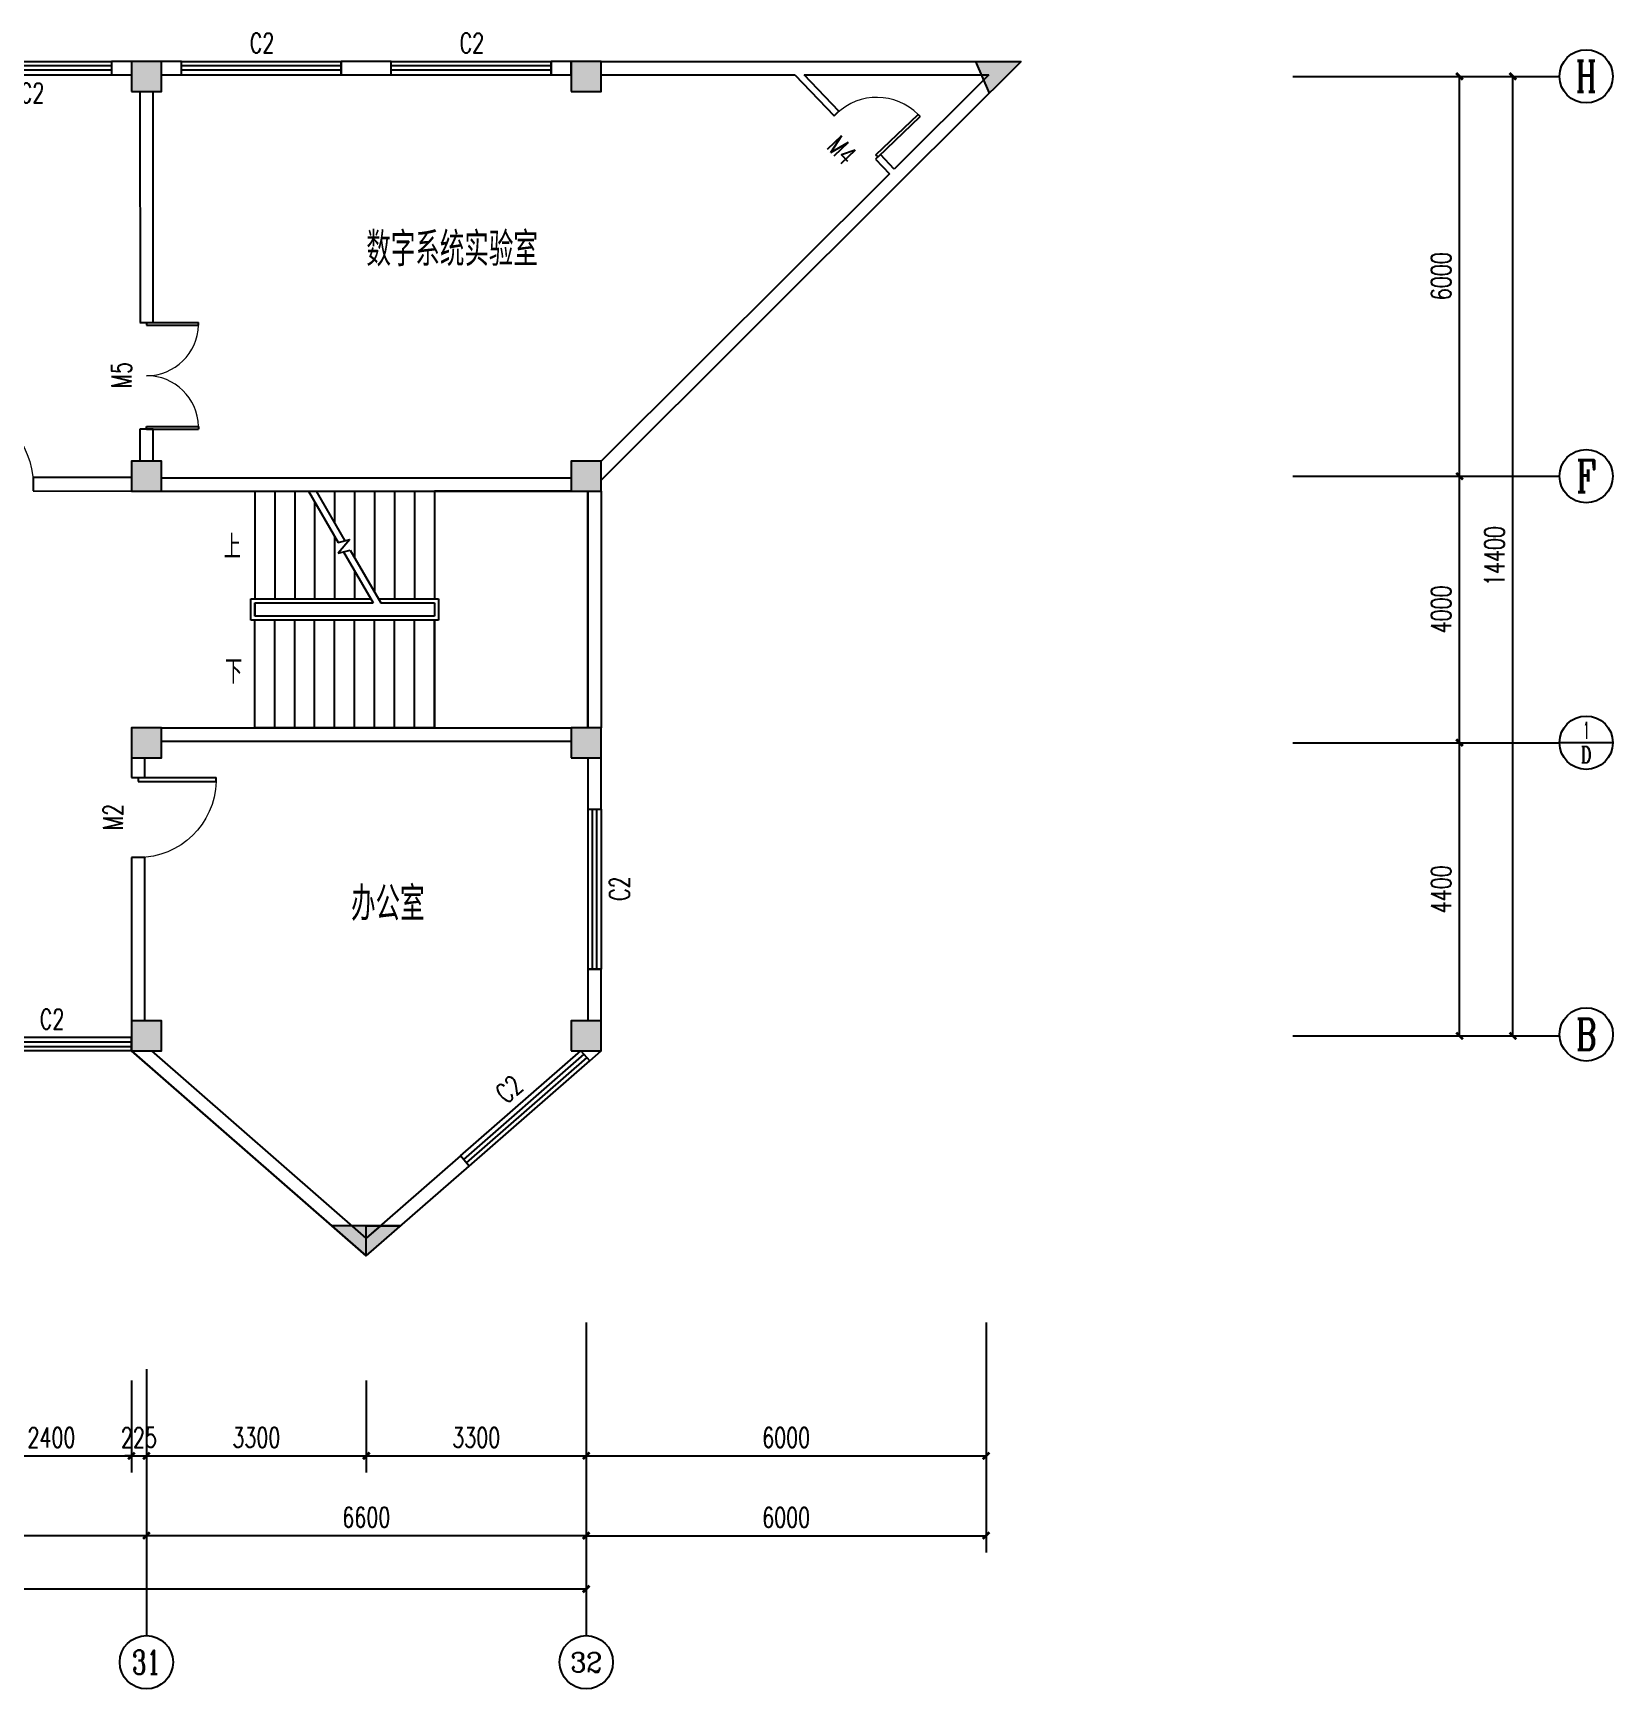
# Model space of a CAD drawing. Header units: millimetres. Extents: x 333 to 114639, y 134 to 28942.
# Drawn here: x 90934 to 114639, y 3342 to 28191 of the extents above; entities that cross this region are included whole.
import ezdxf
from ezdxf.enums import TextEntityAlignment as Align

# ---------------------------------------------------------------- set-up
doc = ezdxf.new("R2010")
doc.units = ezdxf.units.MM
for name, color, linetype in [('AXIS', 3, 'Continuous'), ('AXIS_TEXT', 7, 'Continuous'), ('COLUMN', 9, 'Continuous'), ('DIM_SYMB', 3, 'Continuous'), ('PUB_DIM', 3, 'Continuous'), ('PUB_TEXT', 7, 'Continuous'), ('STAIR', 2, 'Continuous'), ('WALL', 9, 'Continuous'), ('WINDOW', 4, 'Continuous'), ('WINDOW_TEXT', 7, 'Continuous')]:
    doc.layers.add(name, color=color, linetype=linetype)
doc.styles.add('_TCH_AXIS', font='COMPLEX', dxfattribs={"bigfont": 'GBCBIG'})
doc.styles.add('_TCH_DIM', font='SIMPLEX', dxfattribs={"bigfont": 'GBCBIG'})
doc.styles.add('_TCH_DIM_T3', font='SIMPLEX', dxfattribs={"width": 0.705882, "bigfont": 'GBCBIG'})
doc.styles.add('_TCH_WINDOW', font='SIMPLEX', dxfattribs={"bigfont": 'GBCBIG'})
doc.styles.add('COMPLEX', font='COMPLEX')
doc.styles.get("Standard").update_dxf_attribs({"font": 'txt', "bigfont": 'gbcbig.shx'})
doc.dimstyles.new('_TCH_ARCH&&100', dxfattribs={"dimtxt": 297.5, "dimasz": 100, "dimexe": 250, "dimexo": 300, "dimgap": 126.25, "dimtad": 1, "dimdec": 0, "dimzin": 0, "dimdsep": 46, "dimtxsty": '_TCH_DIM_T3', "dimblk": 'ARCHTICK', "dimcen": 0.09, "dimclrt": 7, "dimazin": 2, "dimtfac": 1, "dimtdec": 0, "dimtix": 1, "dimtmove": 2, "dimatfit": 3, "dimfxl": 1, "dimtolj": 1, "dimtzin": 0, "dimarcsym": 0})

# ---------------------------------------------------------------- blocks, each defined once
blk = doc.blocks.new('_ArchTick')
at = {"color": 0, "linetype": 'ByBlock', "const_width": 0.4}
blk.add_lwpolyline([(-0.5, -0.5), (0.5, 0.5)], dxfattribs=at)
blk = doc.blocks.new('*D111')
at = {"layer": 'Defpoints', "color": 0}
for p in [(90008, 8269), (92408, 8269), (92408, 6839)]:
    blk.add_point(p, dxfattribs=at)
at = {"layer": 'PUB_DIM', "color": 0, "lineweight": -2}
for p, q in [((90008, 7969), (90008, 6589)), ((92408, 7969), (92408, 6589)), ((90008, 6839), (92408, 6839))]:
    blk.add_line(p, q, dxfattribs=at)
at = {"layer": 'PUB_DIM', "color": 0, "lineweight": -2, "xscale": 100, "yscale": 100, "zscale": 100, "rotation": 180}
blk.add_blockref('_ArchTick', (90008, 6839), dxfattribs=at)
at = {"layer": 'PUB_DIM', "color": 0, "lineweight": -2, "xscale": 100, "yscale": 100, "zscale": 100}
blk.add_blockref('_ArchTick', (92408, 6839), dxfattribs=at)
at = {"layer": 'PUB_DIM', "color": 7, "insert": (91208, 7114), "char_height": 297.5, "attachment_point": 5, "style": '_TCH_DIM_T3'}
blk.add_mtext('\\A1;2400', dxfattribs=at)
blk = doc.blocks.new('*D112')
at = {"layer": 'Defpoints', "color": 0}
for p in [(92408, 8269), (92633, 8269), (92633, 6839)]:
    blk.add_point(p, dxfattribs=at)
at = {"layer": 'PUB_DIM', "color": 0, "lineweight": -2}
for p, q in [((92408, 7969), (92408, 6589)), ((92633, 7969), (92633, 6589)), ((92408, 6839), (92308, 6839)), ((92408, 6839), (92633, 6839)), ((92633, 6839), (92733, 6839))]:
    blk.add_line(p, q, dxfattribs=at)
at = {"layer": 'PUB_DIM', "color": 0, "lineweight": -2, "xscale": 100, "yscale": 100, "zscale": 100}
blk.add_blockref('_ArchTick', (92408, 6839), dxfattribs=at)
at = {"layer": 'PUB_DIM', "color": 0, "lineweight": -2, "xscale": 100, "yscale": 100, "zscale": 100, "rotation": 180}
blk.add_blockref('_ArchTick', (92633, 6839), dxfattribs=at)
at = {"layer": 'PUB_DIM', "color": 7, "insert": (92521, 7114), "char_height": 297.5, "attachment_point": 5, "style": '_TCH_DIM_T3'}
blk.add_mtext('\\A1;225', dxfattribs=at)
blk = doc.blocks.new('*D113')
at = {"layer": 'Defpoints', "color": 0}
for p in [(92633, 8269), (95933, 8269), (95933, 6839)]:
    blk.add_point(p, dxfattribs=at)
at = {"layer": 'PUB_DIM', "color": 0, "lineweight": -2}
for p, q in [((92633, 7969), (92633, 6589)), ((95933, 7969), (95933, 6589)), ((92633, 6839), (95933, 6839))]:
    blk.add_line(p, q, dxfattribs=at)
at = {"layer": 'PUB_DIM', "color": 0, "lineweight": -2, "xscale": 100, "yscale": 100, "zscale": 100, "rotation": 180}
blk.add_blockref('_ArchTick', (92633, 6839), dxfattribs=at)
at = {"layer": 'PUB_DIM', "color": 0, "lineweight": -2, "xscale": 100, "yscale": 100, "zscale": 100}
blk.add_blockref('_ArchTick', (95933, 6839), dxfattribs=at)
at = {"layer": 'PUB_DIM', "color": 7, "insert": (94283, 7114), "char_height": 297.5, "attachment_point": 5, "style": '_TCH_DIM_T3'}
blk.add_mtext('\\A1;3300', dxfattribs=at)
blk = doc.blocks.new('*D114')
at = {"layer": 'Defpoints', "color": 0}
for p in [(95933, 8269), (99233, 8269), (99233, 6839)]:
    blk.add_point(p, dxfattribs=at)
at = {"layer": 'PUB_DIM', "color": 0, "lineweight": -2}
for p, q in [((95933, 7969), (95933, 6589)), ((99233, 7969), (99233, 6589)), ((95933, 6839), (99233, 6839))]:
    blk.add_line(p, q, dxfattribs=at)
at = {"layer": 'PUB_DIM', "color": 0, "lineweight": -2, "xscale": 100, "yscale": 100, "zscale": 100, "rotation": 180}
blk.add_blockref('_ArchTick', (95933, 6839), dxfattribs=at)
at = {"layer": 'PUB_DIM', "color": 0, "lineweight": -2, "xscale": 100, "yscale": 100, "zscale": 100}
blk.add_blockref('_ArchTick', (99233, 6839), dxfattribs=at)
at = {"layer": 'PUB_DIM', "color": 7, "insert": (97583, 7114), "char_height": 297.5, "attachment_point": 5, "style": '_TCH_DIM_T3'}
blk.add_mtext('\\A1;3300', dxfattribs=at)
blk = doc.blocks.new('*D115')
at = {"layer": 'Defpoints', "color": 0}
for p in [(99233, 8269), (105233, 8269), (105233, 6839)]:
    blk.add_point(p, dxfattribs=at)
at = {"layer": 'PUB_DIM', "color": 0, "lineweight": -2}
for p, q in [((99233, 7969), (99233, 6589)), ((105233, 7969), (105233, 6589)), ((99233, 6839), (105233, 6839))]:
    blk.add_line(p, q, dxfattribs=at)
at = {"layer": 'PUB_DIM', "color": 0, "lineweight": -2, "xscale": 100, "yscale": 100, "zscale": 100, "rotation": 180}
blk.add_blockref('_ArchTick', (99233, 6839), dxfattribs=at)
at = {"layer": 'PUB_DIM', "color": 0, "lineweight": -2, "xscale": 100, "yscale": 100, "zscale": 100}
blk.add_blockref('_ArchTick', (105233, 6839), dxfattribs=at)
at = {"layer": 'PUB_DIM', "color": 7, "insert": (102233, 7114), "char_height": 297.5, "attachment_point": 5, "style": '_TCH_DIM_T3'}
blk.add_mtext('\\A1;6000', dxfattribs=at)
blk = doc.blocks.new('*D148')
at = {"layer": 'AXIS', "color": 0, "lineweight": -2}
for p, q in [((110138, 17542), (112588, 17542)), ((112338, 13142), (112338, 17542)), ((110138, 13142), (112588, 13142))]:
    blk.add_line(p, q, dxfattribs=at)
at = {"layer": 'Defpoints', "color": 0}
for p in [(109838, 17542), (112338, 17542), (109838, 13142)]:
    blk.add_point(p, dxfattribs=at)
at = {"layer": 'AXIS', "color": 0, "lineweight": -2, "xscale": 100, "yscale": 100, "zscale": 100}
for p, rotation in [((112338, 17542), 90), ((112338, 13142), 270)]:
    blk.add_blockref('_ArchTick', p, dxfattribs=dict(at, rotation=rotation))
at = {"layer": 'AXIS', "color": 7, "insert": (112063, 15342), "char_height": 297.5, "attachment_point": 5, "rotation": 90, "style": '_TCH_DIM_T3'}
blk.add_mtext('\\A1;4400', dxfattribs=at)
blk = doc.blocks.new('*D149')
at = {"layer": 'AXIS', "color": 0, "lineweight": -2}
for p, q in [((110138, 21542), (112588, 21542)), ((112338, 17542), (112338, 21542)), ((110138, 17542), (112588, 17542))]:
    blk.add_line(p, q, dxfattribs=at)
at = {"layer": 'Defpoints', "color": 0}
for p in [(109838, 21542), (112338, 21542), (109838, 17542)]:
    blk.add_point(p, dxfattribs=at)
at = {"layer": 'AXIS', "color": 0, "lineweight": -2, "xscale": 100, "yscale": 100, "zscale": 100}
for p, rotation in [((112338, 21542), 90), ((112338, 17542), 270)]:
    blk.add_blockref('_ArchTick', p, dxfattribs=dict(at, rotation=rotation))
at = {"layer": 'AXIS', "color": 7, "insert": (112063, 19542), "char_height": 297.5, "attachment_point": 5, "rotation": 90, "style": '_TCH_DIM_T3'}
blk.add_mtext('\\A1;4000', dxfattribs=at)
blk = doc.blocks.new('*D150')
at = {"layer": 'AXIS', "color": 0, "lineweight": -2}
for p, q in [((110138, 27542), (112588, 27542)), ((112338, 21542), (112338, 27542)), ((110138, 21542), (112588, 21542))]:
    blk.add_line(p, q, dxfattribs=at)
at = {"layer": 'Defpoints', "color": 0}
for p in [(109838, 27542), (112338, 27542), (109838, 21542)]:
    blk.add_point(p, dxfattribs=at)
at = {"layer": 'AXIS', "color": 0, "lineweight": -2, "xscale": 100, "yscale": 100, "zscale": 100}
for p, rotation in [((112338, 27542), 90), ((112338, 21542), 270)]:
    blk.add_blockref('_ArchTick', p, dxfattribs=dict(at, rotation=rotation))
at = {"layer": 'AXIS', "color": 7, "insert": (112063, 24542), "char_height": 297.5, "attachment_point": 5, "rotation": 90, "style": '_TCH_DIM_T3'}
blk.add_mtext('\\A1;6000', dxfattribs=at)
blk = doc.blocks.new('*D151')
at = {"layer": 'AXIS', "color": 0, "lineweight": -2}
for p, q in [((110138, 27542), (113388, 27542)), ((113138, 13142), (113138, 27542)), ((110138, 13142), (113388, 13142))]:
    blk.add_line(p, q, dxfattribs=at)
at = {"layer": 'Defpoints', "color": 0}
for p in [(109838, 27542), (113138, 27542), (109838, 13142)]:
    blk.add_point(p, dxfattribs=at)
at = {"layer": 'AXIS', "color": 0, "lineweight": -2, "xscale": 100, "yscale": 100, "zscale": 100}
for p, rotation in [((113138, 27542), 90), ((113138, 13142), 270)]:
    blk.add_blockref('_ArchTick', p, dxfattribs=dict(at, rotation=rotation))
at = {"layer": 'AXIS', "color": 7, "insert": (112863, 20342), "char_height": 297.5, "attachment_point": 5, "rotation": 90, "style": '_TCH_DIM_T3'}
blk.add_mtext('\\A1;14400', dxfattribs=at)
blk = doc.blocks.new('*D152')
at = {"layer": 'Defpoints', "color": 0}
for p in [(99233, 9142), (105233, 9142), (105233, 5641)]:
    blk.add_point(p, dxfattribs=at)
at = {"layer": 'PUB_DIM', "color": 0, "lineweight": -2}
for p, q in [((99233, 8842), (99233, 5391)), ((105233, 8842), (105233, 5391)), ((99233, 5641), (105233, 5641))]:
    blk.add_line(p, q, dxfattribs=at)
at = {"layer": 'PUB_DIM', "color": 0, "lineweight": -2, "xscale": 100, "yscale": 100, "zscale": 100, "rotation": 180}
blk.add_blockref('_ArchTick', (99233, 5641), dxfattribs=at)
at = {"layer": 'PUB_DIM', "color": 0, "lineweight": -2, "xscale": 100, "yscale": 100, "zscale": 100}
blk.add_blockref('_ArchTick', (105233, 5641), dxfattribs=at)
at = {"layer": 'PUB_DIM', "color": 7, "insert": (102233, 5916), "char_height": 297.5, "attachment_point": 5, "style": '_TCH_DIM_T3'}
blk.add_mtext('\\A1;6000', dxfattribs=at)
blk = doc.blocks.new('*D166')
at = {"layer": 'AXIS', "color": 0, "lineweight": -2}
for p, q in [((86033, 7842), (86033, 5392)), ((92633, 7842), (92633, 5392)), ((86033, 5642), (92633, 5642))]:
    blk.add_line(p, q, dxfattribs=at)
at = {"layer": 'Defpoints', "color": 0}
for p in [(86033, 8142), (92633, 8142), (92633, 5642)]:
    blk.add_point(p, dxfattribs=at)
at = {"layer": 'AXIS', "color": 0, "lineweight": -2, "xscale": 100, "yscale": 100, "zscale": 100, "rotation": 180}
blk.add_blockref('_ArchTick', (86033, 5642), dxfattribs=at)
at = {"layer": 'AXIS', "color": 0, "lineweight": -2, "xscale": 100, "yscale": 100, "zscale": 100}
blk.add_blockref('_ArchTick', (92633, 5642), dxfattribs=at)
at = {"layer": 'AXIS', "color": 7, "insert": (89333, 5917), "char_height": 297.5, "attachment_point": 5, "style": '_TCH_DIM_T3'}
blk.add_mtext('\\A1;6600', dxfattribs=at)
blk = doc.blocks.new('*D167')
at = {"layer": 'AXIS', "color": 0, "lineweight": -2}
for p, q in [((92633, 7842), (92633, 5392)), ((99233, 7842), (99233, 5392)), ((92633, 5642), (99233, 5642))]:
    blk.add_line(p, q, dxfattribs=at)
at = {"layer": 'Defpoints', "color": 0}
for p in [(92633, 8142), (99233, 8142), (99233, 5642)]:
    blk.add_point(p, dxfattribs=at)
at = {"layer": 'AXIS', "color": 0, "lineweight": -2, "xscale": 100, "yscale": 100, "zscale": 100, "rotation": 180}
blk.add_blockref('_ArchTick', (92633, 5642), dxfattribs=at)
at = {"layer": 'AXIS', "color": 0, "lineweight": -2, "xscale": 100, "yscale": 100, "zscale": 100}
blk.add_blockref('_ArchTick', (99233, 5642), dxfattribs=at)
at = {"layer": 'AXIS', "color": 7, "insert": (95933, 5917), "char_height": 297.5, "attachment_point": 5, "style": '_TCH_DIM_T3'}
blk.add_mtext('\\A1;6600', dxfattribs=at)
blk = doc.blocks.new('*D168')
at = {"layer": 'AXIS', "color": 0, "lineweight": -2}
for p, q in [((6133, 7842), (6133, 4592)), ((99233, 7842), (99233, 4592)), ((6133, 4842), (99233, 4842))]:
    blk.add_line(p, q, dxfattribs=at)
at = {"layer": 'Defpoints', "color": 0}
for p in [(6133, 8142), (99233, 8142), (99233, 4842)]:
    blk.add_point(p, dxfattribs=at)
at = {"layer": 'AXIS', "color": 0, "lineweight": -2, "xscale": 100, "yscale": 100, "zscale": 100, "rotation": 180}
blk.add_blockref('_ArchTick', (6133, 4842), dxfattribs=at)
at = {"layer": 'AXIS', "color": 0, "lineweight": -2, "xscale": 100, "yscale": 100, "zscale": 100}
blk.add_blockref('_ArchTick', (99233, 4842), dxfattribs=at)
at = {"layer": 'AXIS', "color": 7, "insert": (52683, 5117), "char_height": 297.5, "attachment_point": 5, "style": '_TCH_DIM_T3'}
blk.add_mtext('\\A1;93100', dxfattribs=at)
blk = doc.blocks.new('_FZHK')
blk.add_lwpolyline([(-0.5, -0.5), (0.5, -0.5), (0.5, 0.5), (-0.5, 0.5)], close=True)
blk = doc.blocks.new('_AXISO')
blk.add_circle((0, 0), 0.5)
at = {"layer": 'AXIS_TEXT', "style": 'COMPLEX', "width": 1.041667}
blk.add_attdef('A', text='', height=0.56, dxfattribs=at).set_placement((-0.25, -0.28), (0.25, -0.28), align=Align.FIT)
blk = doc.blocks.new('$DorLib2D$00000001')
for p, q in [((0.45, 0.975), (0.5, 0.975)), ((0.45, 0), (0.45, 0.975)), ((0.5, 0), (0.5, 0.975)), ((0.5, 0), (0.45, 0))]:
    blk.add_line(p, q)
at = {"lineweight": 13}
blk.add_arc((0.475, 0), 0.975, 91.4693, 180, dxfattribs=at)
blk = doc.blocks.new('$TCHSYS$WIN2D')
for p, q in [((-0.5, 0.5), (0.5, 0.5)), ((-0.5, 0.5), (-0.5, -0.5)), ((0.5, 0.5), (0.5, -0.5)), ((0.5, 0.167), (-0.5, 0.167)), ((0.5, -0.167), (-0.5, -0.167)), ((-0.5, -0.5), (0.5, -0.5))]:
    blk.add_line(p, q)
blk = doc.blocks.new('$DorLib2D$00000002')
for p, q in [((-0.5, 0), (-0.5, 0.4875)), ((-0.475, 0.4875), (-0.5, 0.4875)), ((-0.475, 0), (-0.475, 0.4875)), ((0.475, 0), (0.475, 0.4875)), ((0.475, 0.4875), (0.5, 0.4875)), ((0.5, 0), (0.5, 0.4875)), ((-0.5, 0), (-0.475, 0)), ((0.5, 0), (0.475, 0))]:
    blk.add_line(p, q)
at = {"lineweight": 13}
for centre, start, end in [((-0.4875, 0), 0, 88.53072), ((0.4875, 0), 91.46928, 180)]:
    blk.add_arc(centre, 0.4875, start, end, dxfattribs=at)

msp = doc.modelspace()

# ---------------------------------------------------------------- hatches: boundary and pattern name
h = msp.add_hatch(color=256)
h.paths.add_polyline_path([(92633.3, 27767), (92408.3, 27767), (92408.3, 27542), (92633.3, 27542)])
h.paths.add_polyline_path([(92633.3, 27542), (92858.3, 27542), (92858.3, 27767), (92633.3, 27767)])
h.paths.add_polyline_path([(92633.3, 27317), (92858.3, 27317), (92858.3, 27542), (92633.3, 27542)])
h.paths.add_polyline_path([(92633.3, 27542), (92408.3, 27542), (92408.3, 27317), (92633.3, 27317)])
h.paths.add_polyline_path([(92633.3, 21542), (92408.3, 21542), (92408.3, 21317), (92633.3, 21317)])
h.paths.add_polyline_path([(92633.3, 21542), (92633.3, 21317), (92858.3, 21317), (92858.3, 21542)])
h.paths.add_polyline_path([(92858.3, 21542), (92858.3, 21767), (92633.3, 21767), (92633.3, 21542)])
h.paths.add_polyline_path([(92633.3, 21767), (92408.3, 21767), (92408.3, 21542), (92633.3, 21542)])
h.paths.add_polyline_path([(92633.3, 13367), (92633.3, 12917), (92858.3, 12917), (92858.3, 13367)])
h.paths.add_polyline_path([(92408.3, 13367), (92408.3, 12917), (92633.3, 12917), (92633.3, 13367)])
h = msp.add_hatch(color=256)
h.paths.add_polyline_path([(99233.3, 27767), (99008.3, 27767), (99008.3, 27542), (99233.3, 27542)])
h.paths.add_polyline_path([(99233.3, 27542), (99458.3, 27542), (99458.3, 27767), (99233.3, 27767)])
h.paths.add_polyline_path([(99233.3, 27317), (99458.3, 27317), (99458.3, 27542), (99233.3, 27542)])
h.paths.add_polyline_path([(99233.3, 27542), (99008.3, 27542), (99008.3, 27317), (99233.3, 27317)])
h.paths.add_polyline_path([(99233.3, 21542), (99008.3, 21542), (99008.3, 21317), (99233.3, 21317)])
h.paths.add_polyline_path([(99233.3, 21542), (99233.3, 21317), (99458.3, 21317), (99458.3, 21542)])
h.paths.add_polyline_path([(99458.3, 21542), (99458.3, 21767), (99233.3, 21767), (99233.3, 21542)])
h.paths.add_polyline_path([(99233.3, 21767), (99008.3, 21767), (99008.3, 21542), (99233.3, 21542)])
h.paths.add_polyline_path([(99233.3, 13367), (99233.3, 12917), (99458.3, 12917), (99458.3, 13367)])
h.paths.add_polyline_path([(99008.3, 13367), (99008.3, 12917), (99233.3, 12917), (99233.3, 13367)])
h = msp.add_hatch(color=256)
h.paths.add_polyline_path([(105233.3, 27767), (105233.3, 27567), (105275.9, 27567), (105250.8, 27542), (105534, 27542), (105759.7, 27767)])
h.paths.add_polyline_path([(105233.3, 27767), (105075.8, 27767), (105160.8, 27567), (105233.3, 27567)])
h.paths.add_polyline_path([(105171.4, 27542), (105195, 27486.3), (105233.3, 27524.5), (105233.3, 27542)])
h.paths.add_polyline_path([(105233.3, 27542), (105233.3, 27567), (105160.8, 27567), (105171.4, 27542)])
h.paths.add_polyline_path([(105250.8, 27542), (105275.9, 27567), (105233.3, 27567), (105233.3, 27542)], flags=17)
h.paths.add_polyline_path([(105250.8, 27542), (105233.3, 27542), (105233.3, 27524.5)], flags=17)
h.paths.add_polyline_path([(105195, 27486.3), (105233.3, 27396.3), (105233.3, 27524.5)])
h.paths.add_polyline_path([(105233.3, 27396.3), (105279.3, 27288), (105534, 27542), (105250.8, 27542), (105233.3, 27524.5)])
h = msp.add_hatch(color=256)
h.paths.add_polyline_path([(92408.3, 17317), (92858.3, 17317), (92858.3, 17767), (92408.3, 17767)])
h.paths.add_polyline_path([(99008.3, 17317), (99458.3, 17317), (99458.3, 17767), (99008.3, 17767)])
h = msp.add_hatch(color=256)
h.paths.add_polyline_path([(95933.3, 10292), (95721.6, 10292), (95933.3, 10107.4), (95933.3, 10142)], flags=17)
h.paths.add_polyline_path([(95933.3, 10107.4), (95721.6, 10292), (95417.4, 10292), (95933.3, 9842)])
h.paths.add_polyline_path([(96449.1, 10292), (96144.9, 10292), (95933.3, 10107.4), (95933.3, 9842)])
msp.add_hatch(color=256).paths.add_polyline_path([(96144.9, 10292), (95721.6, 10292), (95933.3, 10107.4)])

# ---------------------------------------------------------------- linework, layer by layer
for p, q in [((105075.8, 27767), (105279.3, 27288)), ((92408.3, 12917), (95933.3, 9842)), ((92408.3, 12917), (92608.3, 12917)), ((96449.1, 10292), (95417.4, 10292)), ((95933.3, 10142), (95933.3, 10292)), ((95933.3, 10292), (96449.1, 10292)), ((96144.9, 10292), (95933.3, 10107.4)), ((96144.9, 10292), (95933.3, 10107.4)), ((95933.3, 10107.4), (95933.3, 10292)), ((95933.3, 10292), (96144.9, 10292)), ((95933.3, 9842), (95933.3, 10142))]:
    msp.add_line(p, q)
at = {"layer": 'AXIS'}
for p, q in [((109838.1, 27542), (113838.1, 27542)), ((109838.1, 21542), (113838.1, 21542)), ((109838.1, 17542), (113838.1, 17542)), ((114638.1, 17542), (113838.1, 17542)), ((109838.1, 13142), (113838.1, 13142)), ((92633.3, 8142), (92633.3, 4142)), ((99233.3, 8142), (99233.3, 4142))]:
    msp.add_line(p, q, dxfattribs=at)
for centre in [(114238.1, 27542), (114238.1, 21542), (114238.1, 17542), (114238.7, 13164.6)]:
    msp.add_circle(centre, 400, dxfattribs=at)
at = {"layer": 'DIM_SYMB'}
for points in [[(94108.3, 20479.5, 0, 0, 0), (95158.3, 20479.5, 80, 0, 0), (95458.3, 20479.5, 0, 0, 0)], [(94108.3, 18604.5, 0, 0, 0), (98108.3, 18604.5, 0, 0, 0), (98108.3, 20479.5, 0, 0, 0), (96058.3, 20479.5, 80, 0, 0), (95758.3, 20479.5, 0, 0, 0)]]:
    msp.add_lwpolyline(points, format="xyseb", dxfattribs=at)
at = {"layer": 'STAIR'}
for p, q in [((94258.3, 21317), (95067, 21317)), ((94258.3, 21317), (94258.3, 19702)), ((94558.3, 21317), (94558.3, 19702)), ((94858.3, 21317), (94858.3, 19702)), ((95067, 21317), (95513.3, 20543.9)), ((95158.3, 21158.9), (95158.3, 19702)), ((95182.5, 21317), (96958.3, 21317)), ((95182.5, 21317), (95613.3, 20570.7)), ((95458.3, 21317), (95458.3, 20839.3)), ((95758.3, 21317), (95758.3, 20319.7)), ((96058.3, 21317), (96058.3, 19800.1)), ((96358.3, 21317), (96358.3, 19702)), ((96658.3, 21317), (96658.3, 19702)), ((96958.3, 21317), (96958.3, 19702)), ((99008.3, 21317), (96958.3, 21317)), ((96958.3, 21317), (96958.3, 19702)), ((99258.3, 17767), (99258.3, 21317)), ((95458.3, 20639.3), (95458.3, 19702)), ((95685.7, 20590.1), (95512.8, 20384)), ((95512.8, 20384), (95693.2, 20432.4)), ((95513.3, 20543.9), (95685.7, 20590.1)), ((95593.2, 20405.6), (96034.1, 19642)), ((95693.2, 20432.4), (96149.5, 19642)), ((95758.3, 20119.7), (95758.3, 19702)), ((94198.3, 19382), (94198.3, 19702)), ((94198.3, 19702), (95999.4, 19702)), ((94258.3, 19642), (96034.1, 19642)), ((94258.3, 19442), (94258.3, 19642)), ((94258.3, 19642), (96034.1, 19642)), ((94258.3, 19642), (94258.3, 19442)), ((96114.9, 19702), (97018.3, 19702)), ((96149.5, 19642), (96958.3, 19642)), ((96149.5, 19642), (96958.3, 19642)), ((96958.3, 19642), (96958.3, 19442)), ((96958.3, 19642), (96958.3, 19442)), ((97018.3, 19702), (97018.3, 19382)), ((96958.3, 19442), (94258.3, 19442)), ((96958.3, 19442), (94258.3, 19442)), ((97018.3, 19382), (94198.3, 19382)), ((94258.3, 17767), (94258.3, 19382)), ((94558.3, 17767), (94558.3, 19382)), ((94858.3, 17767), (94858.3, 19382)), ((95158.3, 17767), (95158.3, 19382)), ((95458.3, 17767), (95458.3, 19382)), ((95758.3, 17767), (95758.3, 19382)), ((96058.3, 17767), (96058.3, 19382)), ((96358.3, 17767), (96358.3, 19382)), ((96658.3, 17767), (96658.3, 19382)), ((96958.3, 17767), (96958.3, 19382)), ((96958.3, 19382), (96958.3, 17767)), ((96958.3, 17767), (94258.3, 17767)), ((96958.3, 17767), (99008.3, 17767))]:
    msp.add_line(p, q, dxfattribs=at)
at = {"layer": 'WALL'}
for p, q in [((92408.3, 27767), (92108.3, 27767)), ((92108.3, 27767), (92108.3, 27567)), ((93158.3, 27767), (92858.3, 27767)), ((93158.3, 27567), (93158.3, 27767)), ((96307.5, 27767), (95558.3, 27767)), ((95558.3, 27767), (95558.3, 27567)), ((96307.5, 27567), (96307.5, 27767)), ((99007.5, 27767), (98707.5, 27767)), ((98707.5, 27767), (98707.5, 27567)), ((99007.5, 27567), (99007.5, 27767)), ((99458.3, 27767), (102311.1, 27767)), ((102311.1, 27767), (105759.7, 27767)), ((105759.7, 27767), (103996.1, 26008.4)), ((92108.3, 27567), (92408.3, 27567)), ((92858.3, 27567), (93158.3, 27567)), ((95558.3, 27567), (96307.5, 27567)), ((98707.5, 27567), (99007.5, 27567)), ((99458.3, 27567), (102363.8, 27567)), ((102363.8, 27567), (102953.9, 26948.9)), ((102502, 27567), (105275.9, 27567)), ((103026.2, 27018), (102502, 27567)), ((105275.9, 27567), (103854.9, 26150)), ((92533.3, 27311.3), (92537.9, 23849.2)), ((92733.3, 27311.3), (92533.3, 27311.3)), ((92735.8, 23849.2), (92733.3, 27311.3)), ((102953.9, 26948.9), (103026.2, 27018)), ((103647.7, 26367), (103575.4, 26298)), ((103854.9, 26150), (103647.7, 26367)), ((103575.4, 26298), (103784, 26079.4)), ((103784, 26079.4), (99458.3, 21766)), ((103996.1, 26008.4), (99458.3, 21483.6)), ((92535.8, 23849.2), (92735.8, 23849.2)), ((92533.3, 22248.9), (92533.3, 21767)), ((92733.3, 22248.9), (92533.3, 22248.9)), ((92733.3, 21767), (92733.3, 22248.9)), ((92408.3, 21520.5), (90933.6, 21520.5)), ((90933.6, 21520.5), (90933.6, 21320.5)), ((92858.3, 21517), (99008.3, 21517)), ((90933.6, 21320.5), (92408.3, 21317)), ((92858.3, 21317), (99008.3, 21317)), ((99258.3, 21317), (99258.3, 17767)), ((99458.3, 21317), (99458.3, 17767)), ((92858.3, 17767), (99008.3, 17767)), ((92858.3, 17567), (99008.3, 17567)), ((92408.3, 17317), (92408.3, 17017)), ((92608.3, 17017), (92608.3, 17317)), ((99258.3, 17317), (99258.3, 16542)), ((99458.3, 16542), (99458.3, 17317)), ((92408.3, 17017), (92608.3, 17017)), ((99258.3, 16542), (99458.3, 16542)), ((92608.3, 15817), (92408.3, 15817)), ((92408.3, 15817), (92408.3, 13367)), ((92608.3, 13367), (92608.3, 15817)), ((99458.3, 14142), (99258.3, 14142)), ((99258.3, 14142), (99258.3, 13367)), ((99458.3, 13367), (99458.3, 14142)), ((92408.3, 12917, -450), (92408.3, 12917, -450)), ((95933.3, 9842), (92408.3, 12917)), ((92520.8, 12917, -450), (92520.8, 12917, -450)), ((92633.3, 12917, -450), (92633.3, 12917, -450)), ((95933.3, 10107.4), (92712.5, 12917)), ((99154, 12917), (99285.5, 12766.3)), ((99285.5, 12766.3), (99458.3, 12917)), ((97345.4, 11339.3), (95933.3, 10107.4)), ((95933.3, 9842), (97476.9, 11188.6)), ((97476.9, 11188.6), (97345.4, 11339.3))]:
    msp.add_line(p, q, dxfattribs=at)

# ---------------------------------------------------------------- block references
at = {"layer": 'AXIS'}
ref = msp.add_blockref('_AXISO', (92633.3, 3742), dxfattribs=dict(at, xscale=799.9999999999995, yscale=800, zscale=800))
ref.add_attrib('A', '31', dxfattribs={"layer": 'AXIS_TEXT', "height": 360.19, "style": '_TCH_AXIS', "width": 0.892857}).set_placement((92418.9, 3561.9), (92847.7, 3561.9), align=Align.FIT)
ref = msp.add_blockref('_AXISO', (99233.3, 3742), dxfattribs=dict(at, xscale=799.9999999999995, yscale=800, zscale=800))
ref.add_attrib('A', '32', dxfattribs={"layer": 'AXIS_TEXT', "height": 294.28, "style": '_TCH_AXIS', "width": 1.030303}).set_placement((98995, 3594.8), (99471.5, 3594.8), align=Align.FIT)
at = {"layer": 'COLUMN', "xscale": 450, "yscale": 449.9999999999998, "zscale": 450}
for p in [(92633.3, 27542), (99233.3, 27542), (92633.3, 21542), (99233.3, 21542), (92633.3, 17542), (99233.3, 17542), (92633.3, 13142), (99233.3, 13142)]:
    msp.add_blockref('_FZHK', p, dxfattribs=at)
at = {"layer": 'WINDOW'}
ref = msp.add_blockref('$TCHSYS$WIN2D', (94358.3, 27667), dxfattribs=dict(at, xscale=2400, yscale=-200, zscale=2400))
ref.add_attrib('A', 'C2', (94183.3, 27893.2), dxfattribs={"layer": 'WINDOW_TEXT', "height": 297.5, "style": '_TCH_WINDOW', "width": 0.705882})
ref = msp.add_blockref('$TCHSYS$WIN2D', (97507.5, 27667), dxfattribs=dict(at, xscale=2400, yscale=-200, zscale=2400))
ref.add_attrib('A', 'C2', (97332.5, 27893.2), dxfattribs={"layer": 'WINDOW_TEXT', "height": 297.5, "style": '_TCH_WINDOW', "width": 0.705882})
ref = msp.add_blockref('$TCHSYS$WIN2D', (90908.3, 27667), dxfattribs=dict(at, xscale=2400, yscale=200, zscale=2400))
ref.add_attrib('A', 'C2', (90733.3, 27143.2), dxfattribs={"layer": 'WINDOW_TEXT', "height": 297.5, "style": '_TCH_WINDOW', "width": 0.705882})
ref = msp.add_blockref('$DorLib2D$00000001', (103300.8, 26658), dxfattribs=dict(at, xscale=-899.9999999999706, yscale=-900, zscale=-900, rotation=133.6739576374349))
ref.add_attrib('A', 'M4', (102823.5, 26471.9), dxfattribs={"layer": 'WINDOW_TEXT', "height": 297.5, "rotation": 313.67396, "style": '_TCH_WINDOW', "width": 0.705882})
ref = msp.add_blockref('$DorLib2D$00000002', (92635.8, 23049.2), dxfattribs=dict(at, xscale=1600, yscale=1600, zscale=1600, rotation=270))
ref.add_attrib('A', 'M5', (92409.5, 22859.2), dxfattribs={"layer": 'WINDOW_TEXT', "height": 297.5, "rotation": 90, "style": '_TCH_WINDOW', "width": 0.705882})
ref = msp.add_blockref('$DorLib2D$00000001', (90333.6, 21420.5), dxfattribs=dict(at, xscale=-1200, yscale=1200, zscale=-1200))
ref.add_attrib('A', 'M2', (90143.6, 20896.8), dxfattribs={"layer": 'WINDOW_TEXT', "height": 297.5, "style": '_TCH_WINDOW', "width": 0.705882})
ref = msp.add_blockref('$DorLib2D$00000001', (92508.3, 16417), dxfattribs=dict(at, xscale=-1200, yscale=1200, zscale=-1200, rotation=270))
ref.add_attrib('A', 'M2', (92282, 16227), dxfattribs={"layer": 'WINDOW_TEXT', "height": 297.5, "rotation": 90, "style": '_TCH_WINDOW', "width": 0.705882})
ref = msp.add_blockref('$TCHSYS$WIN2D', (99358.3, 15342), dxfattribs=dict(at, xscale=2400, yscale=-200, zscale=2400, rotation=270))
ref.add_attrib('A', 'C2', (99882, 15167), dxfattribs={"layer": 'WINDOW_TEXT', "height": 297.5, "rotation": 90, "style": '_TCH_WINDOW', "width": 0.705882})
ref = msp.add_blockref('$TCHSYS$WIN2D', (91208.3, 13017), dxfattribs=dict(at, xscale=2400, yscale=200, zscale=2400, rotation=179.9999999999996))
ref.add_attrib('A', 'C2', (91033.3, 13243.2), dxfattribs={"layer": 'WINDOW_TEXT', "height": 297.5, "rotation": 360, "style": '_TCH_WINDOW', "width": 0.705882})
ref = msp.add_blockref('$TCHSYS$WIN2D', (98315.5, 12052.8), dxfattribs=dict(at, xscale=2399.999999999952, yscale=-200, zscale=2400, rotation=41.09950625761904))
ref.add_attrib('A', 'C2', (98034.9, 12108.2), dxfattribs={"layer": 'WINDOW_TEXT', "height": 297.5, "rotation": 41.09951, "style": '_TCH_WINDOW', "width": 0.705882})

# ---------------------------------------------------------------- texts
at = {"layer": 'AXIS_TEXT', "style": '_TCH_AXIS'}
for s, height, width, p, p2 in [('H', 465.9, 0.7, (114082.8, 27309), (114393.5, 27309)), ('F', 476.1, 0.8125, (114090.8, 21303.9), (114385.5, 21303.9)), ('1', 253.1, 0.555556, (114208, 17600.3), (114268.3, 17600.3)), ('D', 243.6, 0.823529, (114156.9, 17239.1), (114319.3, 17239.1)), ('B', 465.9, 0.823529, (114083.4, 12931.7), (114394.1, 12931.7))]:
    msp.add_text(s, height=height, dxfattribs=dict(at, width=width)).set_placement(p, p2, align=Align.FIT)
at = {"layer": 'PUB_TEXT'}
for s, p in [('数字系统实验室', (95934.2, 24692)), ('办公室', (95704.5, 14870.2))]:
    msp.add_text(s, height=510.64, dxfattribs=at).set_placement(p)
at = {"layer": 'PUB_TEXT', "style": '_TCH_DIM'}
for s, p in [('上', (93794.7, 20304.5)), ('下', (93813.4, 18429.5))]:
    msp.add_text(s, height=357.4, dxfattribs=at).set_placement(p)

# ---------------------------------------------------------------- dimensions: what is measured, and where the dimension line sits
at = {"layer": 'AXIS'}
for p1, p2, distance, text, picture, middle in [((109838.1, 21542), (109838.1, 27542), -2500, '6000', '*D150', (112063.1, 24542)), ((109838.1, 13142), (109838.1, 27542), -3300, '14400', '*D151', (112863.1, 20342)), ((109838.1, 17542), (109838.1, 21542), -2500, '4000', '*D149', (112063.1, 19542)), ((109838.1, 13142), (109838.1, 17542), -2500, '4400', '*D148', (112063.1, 15342)), ((6133.3, 8142), (99233.3, 8142), -3300, '93100', '*D168', (52683.3, 5117)), ((86033.3, 8142), (92633.3, 8142), -2500, '6600', '*D166', (89333.3, 5917)), ((92633.3, 8142), (99233.3, 8142), -2500, '6600', '*D167', (95933.3, 5917))]:
    dim = msp.add_aligned_dim(p1=p1, p2=p2, distance=distance, text=text, dimstyle='_TCH_ARCH&&100', dxfattribs=at)
    dim.commit()
    dim.dimension.update_dxf_attribs({"geometry": picture, "text_midpoint": middle})
at = {"layer": 'PUB_DIM'}
for p1, p2, distance, text, picture, middle in [((99233.3, 9142), (105233.3, 9142), -3500.5, '6000', '*D152', (102233.3, 5916.5)), ((90008.3, 8269.3), (92408.3, 8269.3), -1430.6, '2400', '*D111', (91208.3, 7113.6)), ((92408.3, 8269.3), (92633.3, 8269.3), -1430.6, '225', '*D112', (92520.8, 7113.6)), ((92633.3, 8269.3), (95933.3, 8269.3), -1430.6, '3300', '*D113', (94283.3, 7113.6)), ((95933.3, 8269.3), (99233.3, 8269.3), -1430.6, '3300', '*D114', (97583.3, 7113.6)), ((99233.3, 8269.3), (105233.3, 8269.3), -1430.6, '6000', '*D115', (102233.3, 7113.6))]:
    dim = msp.add_aligned_dim(p1=p1, p2=p2, distance=distance, text=text, dimstyle='_TCH_ARCH&&100', dxfattribs=at)
    dim.commit()
    dim.dimension.update_dxf_attribs({"geometry": picture, "text_midpoint": middle})

doc.saveas('drawing.dxf')
